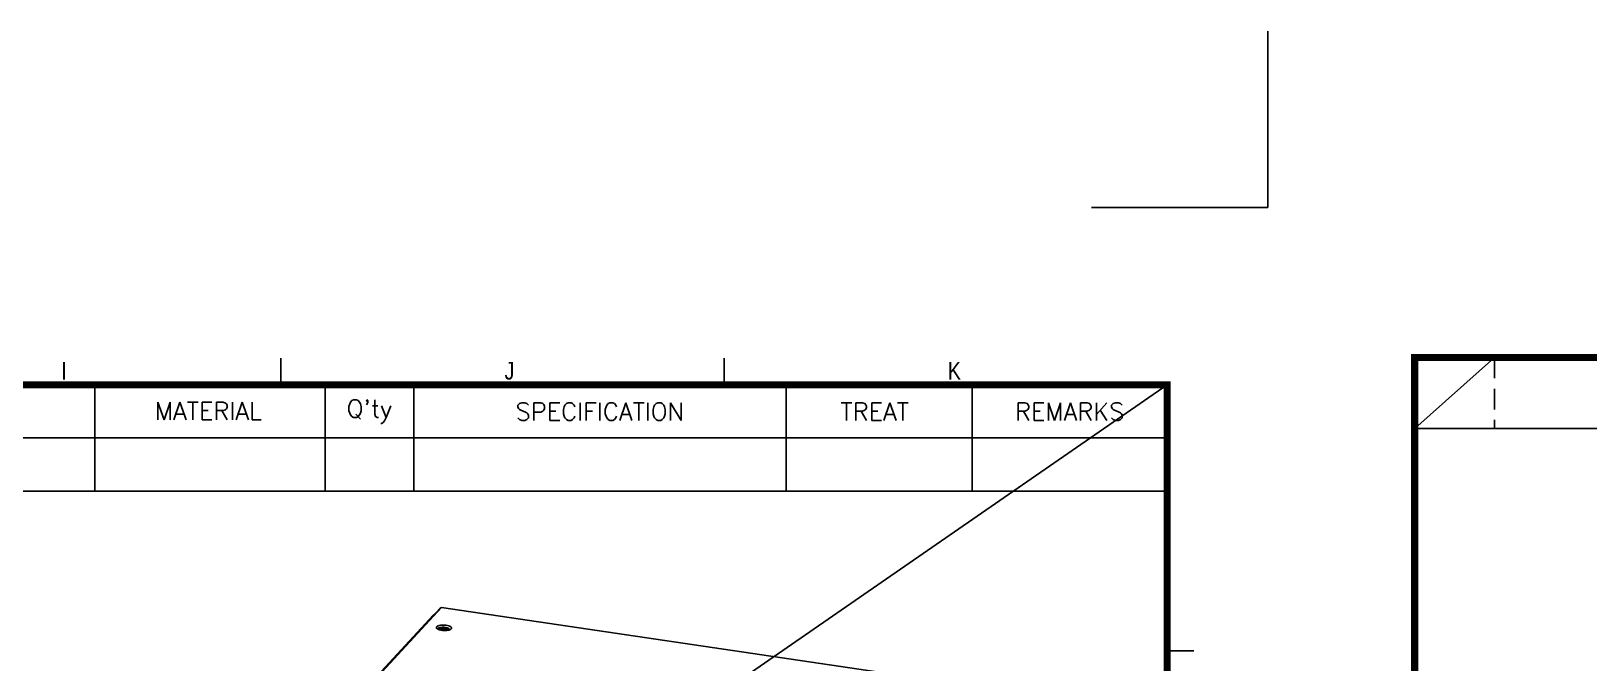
# Model space of a CAD drawing. Extents: x -425 to 6552, y -3049 to 3105.
# Drawn here: x 174.7 to 350.4, y -2678.6 to -2607.3 of the extents above; entities that cross this region are included whole.
import ezdxf
from ezdxf.enums import TextEntityAlignment as Align

# ---------------------------------------------------------------- set-up
doc = ezdxf.new("R2010")
doc.units = 0
doc.linetypes.add('HIDDEN', pattern=[3.525, 2.35, -1.175])
doc.layers.get('0').update_dxf_attribs({"linetype": 'CONTINUOUS'})
doc.layers.add('DIM', color=1, linetype='CONTINUOUS')
doc.styles.add('SIM', font='simplex')
doc.styles.get("Standard").update_dxf_attribs({"font": 'gulim.ttc', "width": 0.8, "height": 2})

msp = doc.modelspace()

# ---------------------------------------------------------------- linework, layer by layer
for p, q in [((314.2, -2607.34), (314.2, -2627.22)), ((294.32, -2627.22), (314.2, -2627.22)), ((202.85, -2647.22), (202.85, -2644.22)), ((252.85, -2647.22), (252.85, -2644.22)), ((330.76, -2652.14), (339.76, -2644.14)), ((181.85, -2647.22), (181.85, -2659.22)), ((207.85, -2659.22), (207.85, -2647.22)), ((217.85, -2647.22), (217.85, -2659.22)), ((259.85, -2659.22), (259.85, -2647.22)), ((280.85, -2659.22), (280.85, -2647.22)), ((127.85, -2653.22), (302.85, -2653.22)), ((405.76, -2652.14), (330.76, -2652.14)), ((127.85, -2659.22), (302.85, -2659.22)), ((302.85, -2677.22), (305.85, -2677.22))]:
    msp.add_line(p, q)
at = {"linetype": 'HIDDEN'}
msp.add_line((339.76, -2644.14), (339.76, -2652.14), dxfattribs=at)
at = {"color": 7, "linetype": 'CONTINUOUS'}
for p, q in [((220.84, -2672.41), (193.97, -2701.35)), ((194.13, -2701.3), (220.99, -2672.36)), ((220.99, -2672.36), (272.38, -2679.96)), ((220.04, -2673.23), (193.18, -2702.17)), ((222.07, -2674.76), (222.04, -2674.79))]:
    msp.add_line(p, q, dxfattribs=at)
at = {"const_width": 0.8}
for points in [[(880.76, -2644.14), (330.76, -2644.14), (330.76, -3024.14), (880.76, -3024.14)], [(302.85, -2647.22), (-247.15, -2647.22), (-247.15, -3027.22), (302.85, -3027.22)]]:
    msp.add_lwpolyline(points, close=True, dxfattribs=at)
at = {"color": 7, "linetype": 'CONTINUOUS'}
for centre, radius, start, end in [((220.68, -2674.48), 0.336, 227.042, 230.5101), ((220.94, -2675.57), 0.726, 103.3878, 105.7032), ((221.33, -2675.68), 1.07, 71.3707, 75.0845), ((221.28, -2675.74), 0.995, 66.4892, 70.1401), ((221.51, -2675.3), 0.495, 54.9328, 56.921), ((221.83, -2674.52), 0.341, 304.6554, 308.5223)]:
    msp.add_arc(centre, radius, start, end, dxfattribs=at)
for points, knots in [([(220.99, -2672.36), (220.98, -2672.35), (220.92, -2672.35), (220.86, -2672.38), (220.84, -2672.41)], [0, 0, 0, 0, 0.26123, 1, 1, 1, 1]), ([(220.43, -2674.52), (220.48, -2674.47), (220.62, -2674.4), (220.87, -2674.34), (221.19, -2674.32), (221.5, -2674.35), (221.79, -2674.41), (221.98, -2674.49), (222.08, -2674.57), (222.11, -2674.64), (222.11, -2674.71), (222.09, -2674.74), (222.07, -2674.76)], [0, 0, 0, 0, 0.098694, 0.23886, 0.406252, 0.579295, 0.735178, 0.855132, 0.899073, 0.933923, 0.965052, 1, 1, 1, 1]), ([(220.45, -2674.72), (220.42, -2674.7), (220.37, -2674.63), (220.41, -2674.54), (220.43, -2674.52)], [0, 0, 0, 0, 0.522448, 1, 1, 1, 1]), ([(221.76, -2674.9), (221.65, -2674.93), (221.42, -2674.95), (221.08, -2674.94), (220.77, -2674.89), (220.58, -2674.82), (220.51, -2674.77)], [0, 0, 0, 0, 0.256655, 0.53593, 0.795993, 1, 1, 1, 1]), ([(220.58, -2674.68), (220.58, -2674.68), (220.61, -2674.66), (220.65, -2674.64), (220.68, -2674.63)], [0, 0, 0, 0, 0.214653, 1, 1, 1, 1]), ([(221.62, -2674.81), (221.53, -2674.78), (221.35, -2674.73), (221.08, -2674.71), (220.84, -2674.73), (220.69, -2674.77), (220.64, -2674.8)], [0, 0, 0, 0, 0.273884, 0.562185, 0.817439, 1, 1, 1, 1]), ([(220.68, -2674.63), (220.79, -2674.59), (221.06, -2674.56), (221.32, -2674.58), (221.46, -2674.61)], [0, 0, 0, 0, 0.455379, 1, 1, 1, 1]), ([(220.77, -2674.62), (220.93, -2674.59), (221.26, -2674.59), (221.59, -2674.65), (221.74, -2674.71)], [0, 0, 0, 0, 0.497399, 1, 1, 1, 1]), ([(220.77, -2674.86), (220.9, -2674.83), (221.2, -2674.82), (221.49, -2674.87), (221.63, -2674.93)], [0, 0, 0, 0, 0.48139, 1, 1, 1, 1]), ([(220.77, -2674.88), (220.9, -2674.85), (221.19, -2674.85), (221.47, -2674.89), (221.61, -2674.93)], [0, 0, 0, 0, 0.487375, 1, 1, 1, 1]), ([(221.61, -2674.64), (221.6, -2674.64), (221.55, -2674.63), (221.5, -2674.62), (221.46, -2674.61)], [0, 0, 0, 0, 0.240811, 1, 1, 1, 1]), ([(221.7, -2674.69), (221.68, -2674.68), (221.6, -2674.65), (221.52, -2674.62), (221.46, -2674.61)], [0, 0, 0, 0, 0.231608, 1, 1, 1, 1]), ([(221.83, -2674.74), (221.82, -2674.73), (221.77, -2674.7), (221.72, -2674.68), (221.67, -2674.66)], [0, 0, 0, 0, 0.217945, 1, 1, 1, 1]), ([(221.82, -2674.76), (221.81, -2674.75), (221.77, -2674.72), (221.73, -2674.7), (221.7, -2674.69)], [0, 0, 0, 0, 0.22758, 1, 1, 1, 1]), ([(221.89, -2674.86), (221.88, -2674.87), (221.84, -2674.88), (221.79, -2674.9), (221.76, -2674.9)], [0, 0, 0, 0, 0.235494, 1, 1, 1, 1]), ([(221.88, -2674.82), (221.87, -2674.82), (221.86, -2674.79), (221.83, -2674.77), (221.82, -2674.76)], [0, 0, 0, 0, 0.228569, 1, 1, 1, 1]), ([(221.89, -2674.79), (221.88, -2674.79), (221.87, -2674.77), (221.85, -2674.75), (221.83, -2674.74)], [0, 0, 0, 0, 0.222632, 1, 1, 1, 1]), ([(222, -2674.82), (221.99, -2674.82), (221.96, -2674.84), (221.92, -2674.85), (221.89, -2674.86)], [0, 0, 0, 0, 0.230864, 1, 1, 1, 1])]:
    msp.add_open_spline(points, degree=3, knots=knots, dxfattribs=at)
for points in [[(220.12, -2673.18), (220.09, -2673.19), (220.06, -2673.21), (220.04, -2673.23)], [(220.51, -2674.77), (220.5, -2674.76), (220.48, -2674.75), (220.47, -2674.74)], [(220.53, -2674.76), (220.53, -2674.74), (220.54, -2674.72), (220.55, -2674.71)], [(220.54, -2674.78), (220.53, -2674.78), (220.53, -2674.77), (220.53, -2674.76)], [(220.55, -2674.71), (220.56, -2674.7), (220.57, -2674.69), (220.58, -2674.68)], [(220.64, -2674.8), (220.63, -2674.8), (220.62, -2674.81), (220.61, -2674.82)], [(221.73, -2674.86), (221.71, -2674.85), (221.69, -2674.84), (221.68, -2674.83)], [(221.78, -2674.89), (221.76, -2674.88), (221.75, -2674.87), (221.73, -2674.86)], [(221.89, -2674.84), (221.89, -2674.84), (221.88, -2674.83), (221.88, -2674.82)], [(221.9, -2674.85), (221.91, -2674.83), (221.9, -2674.81), (221.89, -2674.79)], [(221.9, -2674.86), (221.89, -2674.86), (221.89, -2674.85), (221.89, -2674.84)], [(222.02, -2674.8), (222.02, -2674.81), (222.01, -2674.81), (222, -2674.82)]]:
    msp.add_open_spline(points, degree=3, dxfattribs=at)
at = {"layer": 'DIM'}
msp.add_line((302.85, -2647.22), (-247.15, -3027.22), dxfattribs=at)

# ---------------------------------------------------------------- texts
at = {"width": 0.85}
for s, p in [('I', (178.09, -2646.64)), ('J', (228.09, -2646.64)), ('K', (278.09, -2646.64))]:
    msp.add_text(s, height=2, dxfattribs=at).set_placement(p)
at = {"style": 'SIM'}
msp.add_text('MATERIAL', height=2, dxfattribs=at).set_placement((194.69, -2651.19), align=Align.CENTER)
for s, p in [("Q'ty", (212.85, -2650.25)), ('SPECIFICATION', (238.85, -2650.25)), ('TREAT', (269.85, -2650.25)), ('REMARKS', (291.85, -2650.25))]:
    msp.add_text(s, height=2, dxfattribs=at).set_placement(p, align=Align.MIDDLE)

doc.saveas('drawing.dxf')
